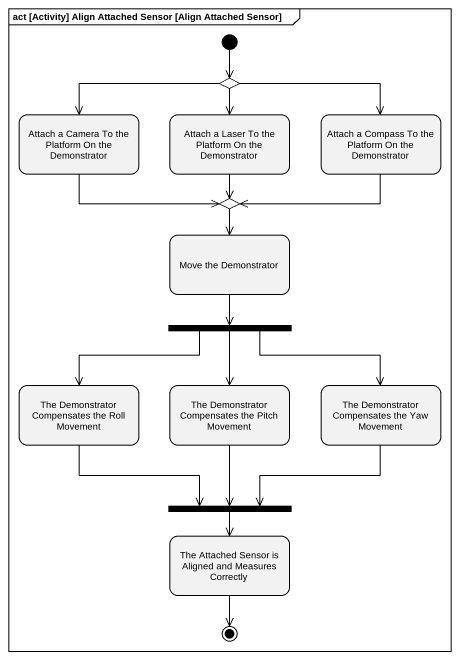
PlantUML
@startuml
mainframe act [Activity] Align Attached Sensor [Align Attached Sensor]
hide empty description
state choice1 <<choice>>
state "Attach a Camera To the Platform On the Demonstrator" as Attach_a_Camera_To_the
state "Attach a Laser To the Platform On the Demonstrator" as Attach_a_Laser_To_the
state "Attach a Compass To the Platform On the Demonstrator" as Attach_a_Compass_To_the
state choice2 <<choice>>
state "Move the Demonstrator" as Move_the_Demonstrator
state fork1 <<fork>>
state "The Demonstrator Compensates the Roll Movement" as The_Demonstrator
state "The Demonstrator Compensates the Pitch Movement" as The_Demonstrator_2
state "The Demonstrator Compensates the Yaw Movement" as The_Demonstrator_3
state fork2 <<join>>
state "The Attached Sensor is Aligned and Measures Correctly" as The_Attached_Sensor_is
[*] --> choice1
choice1 -left-> Attach_a_Camera_To_the
choice1 --> Attach_a_Laser_To_the
choice1 -right-> Attach_a_Compass_To_the
Attach_a_Camera_To_the -right-> choice2
Attach_a_Laser_To_the --> choice2
Attach_a_Compass_To_the -left-> choice2
choice2 --> Move_the_Demonstrator
Move_the_Demonstrator --> fork1
fork1 -left-> The_Demonstrator
fork1 --> The_Demonstrator_2
fork1 -right-> The_Demonstrator_3
The_Demonstrator --> fork2
The_Demonstrator_2 --> fork2
The_Demonstrator_3 --> fork2
fork2 --> The_Attached_Sensor_is
The_Attached_Sensor_is --> [*]
@enduml
